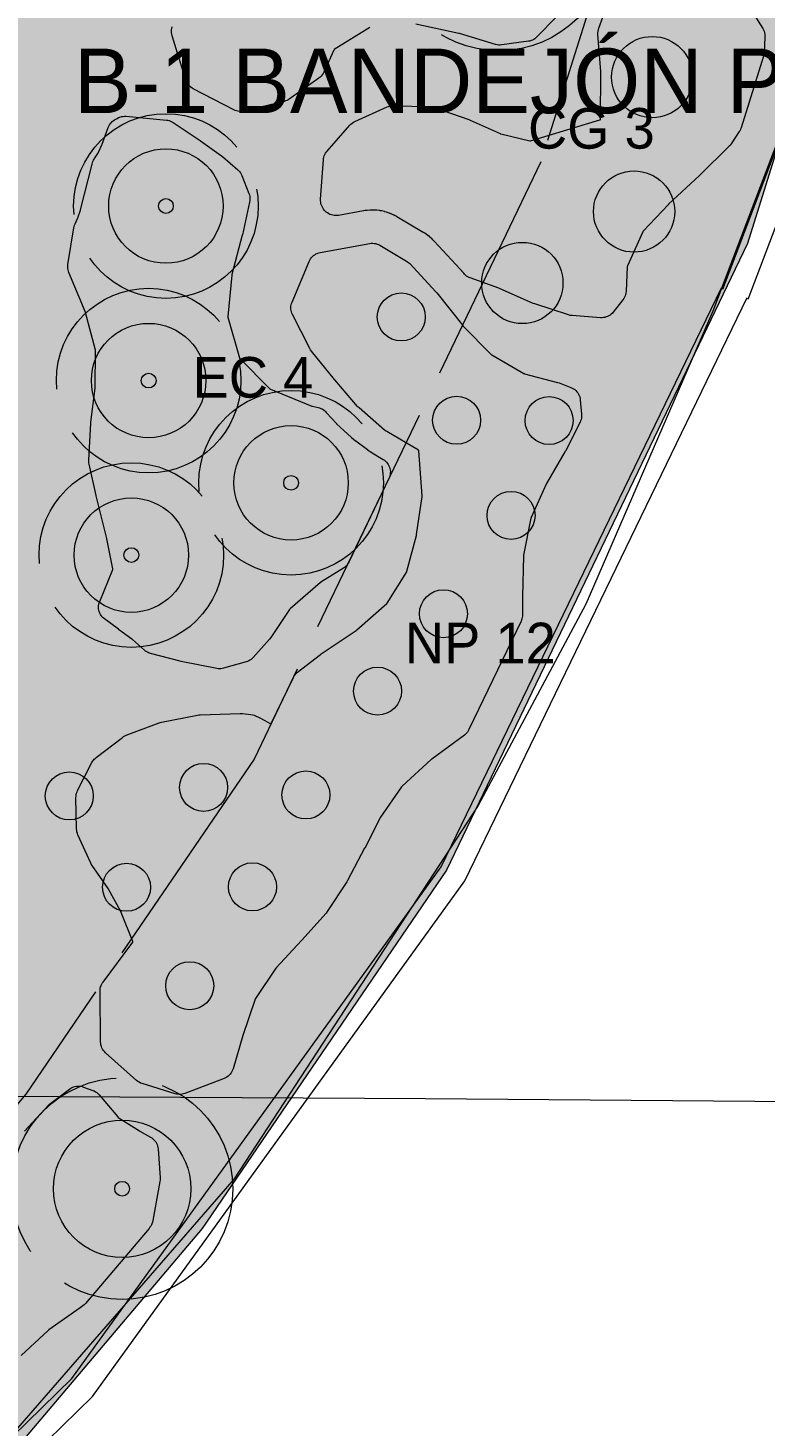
# Model space of a CAD drawing. Header units: metres. Extents: x 1 to 213, y 1 to 147.
# Drawn here: x 55.5 to 59.49, y 23.4 to 30.98 of the extents above; entities that cross this region are included whole.
import ezdxf

# ---------------------------------------------------------------- set-up
doc = ezdxf.new("R2010")
doc.units = ezdxf.units.M
doc.linetypes.add('DASHED', pattern=[1.524, 1.27, -0.254])
doc.layers.get('0').update_dxf_attribs({"lineweight": 0, "plot": 0})
for name, color, linetype, lineweight, plot in [('00-BASE-ARQUITECTURA', 8, 'Continuous', 0, False), ('PJ-ARBUSTOS', 82, 'Continuous', 0, False), ('PJ-COPA-ADULTA', 8, 'DASHED', 0, False), ('PJ-CUBRESUELOS', 150, 'Continuous', 0, False), ('PJ-ETIQUETAS', 7, 'Continuous', 0, False), ('PJ-GRAVILLA', 42, 'Continuous', 0, False), ('PJ-HERBACEAS', 212, 'Continuous', 0, False), ('PJ-LIMITE-JARDIN', 7, 'Continuous', 0, False), ('PJ-MASAS', 92, 'Continuous', 0, False), ('PJ-MASAS-RELLENO', 92, 'Continuous', 0, False), ('PJ-RIEGO-SECTORES', 5, 'Continuous', 0, False), ('PJ-VISIBILIDAD', 1, 'DASHED', 0, False), ('PJ-ZONAS-TIPOLOGIA', 30, 'Continuous', 0, False)]:
    doc.layers.add(name, color=color, linetype=linetype, lineweight=lineweight, plot=plot)

# ---------------------------------------------------------------- blocks, each defined once
blk = doc.blocks.new('PJ_EC')
for radius in [0.31, 0.04]:
    blk.add_circle((0, 0), radius)
for tag, p, height in [('CODIGO', (0.15, 0.15), 0.2), ('ESPECIE', (0.15, -0.1), 0.15), ('ZONA', (0.15, -0.3), 0.15)]:
    blk.add_attdef(tag, p, '', height=height)
blk = doc.blocks.new('PJ_NP')
blk.add_circle((0, 0), 0.13)
for tag, p, height in [('CODIGO', (0.15, 0.15), 0.2), ('ESPECIE', (0.15, -0.1), 0.15), ('ZONA', (0.15, -0.3), 0.15)]:
    blk.add_attdef(tag, p, '', height=height)
blk = doc.blocks.new('PJ_BA')
for radius in [0.372, 0.04]:
    blk.add_circle((0, 0), radius)
for tag, p, height in [('CODIGO', (0.15, 0.15), 0.2), ('ESPECIE', (0.15, -0.1), 0.15), ('ZONA', (0.15, -0.3), 0.15)]:
    blk.add_attdef(tag, p, '', height=height)
blk = doc.blocks.new('PJ_CG')
blk.add_circle((0, 0), 0.22)
for tag, p, height in [('CODIGO', (0.15, 0.15), 0.2), ('ESPECIE', (0.15, -0.1), 0.15), ('ZONA', (0.15, -0.3), 0.15)]:
    blk.add_attdef(tag, p, '', height=height)

msp = doc.modelspace()

# ---------------------------------------------------------------- hatches: boundary and pattern name
at = {"layer": 'PJ-GRAVILLA'}
h = msp.add_hatch(dxfattribs=at)
h.set_pattern_fill('GRAVEL', scale=0.03)
h.paths.add_polyline_path([(52.0788, 40.2607), (63.1031, 40.2166), (63.1913, 39.8639), (60.2368, 32.0146), (59.8399, 31.2208), (59.3989, 29.8097), (57.7673, 26.4142), (56.4444, 24.4739), (55.2097, 23.0187), (53.0489, 21.0344), (51.9024, 20.2406), (51.8583, 39.1142), (52.0347, 39.5111), (52.0788, 40.2607)])
at = {"layer": 'PJ-MASAS-RELLENO'}
for points in [[(56.4414, 31.277), (56.4461, 31.2822), (56.4529, 31.2882), (56.5748, 31.3832), (56.5757, 31.3839), (56.721, 31.5041), (56.7269, 31.5085), (56.7331, 31.5124), (56.7397, 31.5157), (56.7466, 31.5183), (56.7537, 31.5203), (56.9669, 31.5704), (56.9686, 31.5709), (56.9702, 31.5717), (57.1579, 31.6729), (57.1597, 31.674), (57.1612, 31.6755), (57.2857, 31.8074), (57.2887, 31.811), (57.4112, 31.9765), (57.4117, 31.9771), (57.5181, 32.1265), (57.5231, 32.1329), (57.5288, 32.1387), (57.535, 32.1439), (57.6869, 32.259), (57.8511, 32.3846), (57.8513, 32.3847), (58.0018, 32.4992), (58.0033, 32.5004), (58.0043, 32.5019), (58.1237, 32.6985), (58.1246, 32.7001), (58.125, 32.7018), (58.1659, 32.9132), (58.1665, 32.9184), (58.1753, 33.0615), (58.1762, 33.0698), (58.178, 33.0779), (58.1807, 33.0858), (58.1842, 33.0935), (58.1884, 33.1007), (58.1934, 33.1074), (58.1957, 33.1102), (58.2178, 33.141), (58.2206, 33.1455), (58.2385, 33.1789), (58.2409, 33.1843), (58.2438, 33.1909), (58.2478, 33.1979), (58.2524, 33.2045), (58.2577, 33.2106), (58.4485, 33.4094), (58.4502, 33.4114), (58.4733, 33.4388), (58.4764, 33.443), (58.495, 33.4721), (58.4975, 33.4767), (58.5133, 33.5104), (58.5134, 33.5103), (58.5147, 33.5133), (58.5189, 33.5205), (58.5239, 33.5272), (58.6687, 33.7044), (58.6742, 33.7105), (58.6804, 33.716), (58.6871, 33.7209), (58.6942, 33.725), (58.7018, 33.7284), (58.7096, 33.7309), (58.7671, 33.7466), (58.7744, 33.7482), (58.7817, 33.7491), (58.7891, 33.7494), (58.7965, 33.749), (58.8038, 33.7479), (58.811, 33.7461), (59.0075, 33.6876), (59.0145, 33.6852), (59.0211, 33.6821), (59.0275, 33.6785), (59.0335, 33.6743), (59.1588, 33.5779), (59.1646, 33.573), (59.1698, 33.5675), (59.2582, 33.4679), (59.2625, 33.4625), (59.2664, 33.4568), (59.2698, 33.4508), (59.2726, 33.4445), (59.3379, 33.2811), (59.3404, 33.276), (59.4428, 33.098), (59.4465, 33.0909), (59.4494, 33.0835), (59.4515, 33.0757), (59.4762, 32.9662), (59.4776, 32.9582), (59.4782, 32.9502), (59.4779, 32.9421), (59.4769, 32.9341), (59.475, 32.9262), (59.4723, 32.9186), (59.4689, 32.9112), (59.4191, 32.817), (59.4166, 32.8125), (59.3164, 32.6495), (59.3155, 32.6479), (59.3151, 32.6461), (59.2807, 32.4598), (59.2805, 32.4581), (59.2806, 32.4563), (59.3, 32.2365), (59.3007, 32.2318), (59.3519, 31.9869), (59.3529, 31.9809), (59.357, 31.9492), (59.3576, 31.9413), (59.3575, 31.9334), (59.3565, 31.9255), (59.3548, 31.9178), (59.3524, 31.9103), (59.3492, 31.9031), (59.1773, 31.5593), (59.177, 31.5586), (59.1721, 31.5484), (59.1718, 31.5477), (59.1552, 31.5108), (59.1545, 31.5093), (59.1461, 31.4884), (59.1456, 31.4869), (59.1319, 31.4488), (59.1317, 31.448), (59.1281, 31.4374), (59.1278, 31.4366), (59.1047, 31.3624), (59.1019, 31.3548), (59.0983, 31.3475), (59.0939, 31.3406), (59.089, 31.3341), (59.0833, 31.3282), (59.0771, 31.3229), (59.0704, 31.3183), (59.0633, 31.3143), (59.0558, 31.3112), (59.048, 31.3088), (59.04, 31.3072), (59.0319, 31.3064), (58.9699, 31.3036), (58.9624, 31.3036), (58.9608, 31.3037), (58.9569, 31.304), (58.9462, 31.305), (58.9423, 31.3055), (58.8787, 31.315), (58.8767, 31.3152), (58.8496, 31.3178), (58.8455, 31.318), (58.8193, 31.3179), (58.8152, 31.3177), (58.7891, 31.3149), (58.7851, 31.3143), (58.7699, 31.3111), (58.7621, 31.3099), (58.7542, 31.3094), (58.7463, 31.3097), (58.7385, 31.3108), (58.6289, 31.3316), (58.6271, 31.3319), (58.6255, 31.331), (58.459, 31.2261), (58.4574, 31.225), (58.4565, 31.2234), (58.3788, 31.0588), (58.3747, 31.0511), (58.3697, 31.0439), (58.364, 31.0373), (58.2581, 30.9281), (58.2526, 30.9229), (58.2466, 30.9182), (58.2401, 30.9142), (58.2334, 30.9107), (58.2263, 30.908), (58.219, 30.9059), (58.2115, 30.9045), (58.0677, 30.8848), (58.0591, 30.8841), (58.0506, 30.8843), (58.0421, 30.8854), (58.0338, 30.8874), (57.8379, 30.9462), (57.835, 30.9469), (57.6025, 30.9982), (57.6006, 30.9985), (57.5986, 30.9985), (57.3552, 30.98), (57.3533, 30.9798), (57.3516, 30.9788), (57.16, 30.8598), (57.1584, 30.8587), (57.1575, 30.857), (57.1034, 30.7373), (57.0995, 30.7298), (57.0948, 30.7227), (57.0894, 30.7161), (57.0833, 30.7102), (57.0767, 30.7049), (56.9161, 30.5915), (56.9098, 30.5874), (56.903, 30.584), (56.896, 30.5812), (56.8887, 30.5791), (56.6703, 30.5265), (56.6622, 30.525), (56.6541, 30.5243), (56.6459, 30.5245), (56.6378, 30.5255), (56.6299, 30.5273), (56.6221, 30.5299), (56.6147, 30.5333), (56.3957, 30.6471), (56.3889, 30.6511), (56.3825, 30.6557), (56.3766, 30.661), (56.3712, 30.6668), (56.3664, 30.6731), (56.3623, 30.6798), (56.3589, 30.6869), (56.3562, 30.6943), (56.2814, 30.935), (56.2794, 30.9427), (56.2782, 30.9506), (56.2778, 30.9586), (56.2782, 30.9666), (56.2794, 30.9745), (56.2813, 30.9822), (56.2841, 30.9897), (56.3679, 31.189), (56.371, 31.1956), (56.3747, 31.2018), (56.3827, 31.214), (56.3874, 31.2204), (56.3927, 31.2264), (56.3985, 31.2317), (56.4008, 31.2336), (56.4046, 31.2372), (56.4387, 31.2741), (56.4413, 31.2771), (56.4414, 31.277)], [(57.1011, 30.2629), (57.1019, 30.2703), (57.1035, 30.2775), (57.1057, 30.2845), (57.1085, 30.2913), (57.112, 30.2979), (57.116, 30.304), (57.1206, 30.3098), (57.2436, 30.4502), (57.2496, 30.4564), (57.2562, 30.4619), (57.2634, 30.4666), (57.2711, 30.4706), (57.4462, 30.5488), (57.4527, 30.5514), (57.4595, 30.5534), (57.4665, 30.5548), (57.4735, 30.5556), (57.4806, 30.5557), (57.6768, 30.5513), (57.6852, 30.5507), (57.6935, 30.5492), (57.7015, 30.5468), (57.8895, 30.4808), (57.896, 30.4782), (58.0592, 30.4043), (58.0609, 30.4036), (58.0627, 30.4031), (58.2186, 30.3657), (58.2206, 30.3653), (58.2227, 30.3658), (58.5994, 30.479), (58.6012, 30.4797), (58.6013, 30.4815), (58.6041, 30.7371), (58.604, 30.7405), (58.5886, 30.9428), (58.5884, 30.9512), (58.5891, 30.9596), (58.5906, 30.9678), (58.593, 30.9759), (58.6555, 31.1504), (58.6584, 31.1575), (58.662, 31.1642), (58.6662, 31.1706), (58.671, 31.1766), (58.6763, 31.1821), (58.6822, 31.187), (58.6885, 31.1914), (58.6952, 31.1951), (58.7022, 31.1982), (58.7095, 31.2006), (58.8961, 31.2521), (58.9033, 31.2538), (58.9106, 31.2547), (58.918, 31.255), (58.9254, 31.2546), (59.0984, 31.2373), (59.1066, 31.236), (59.3138, 31.1932), (59.3216, 31.1912), (59.3291, 31.1884), (59.3363, 31.1848), (59.3432, 31.1806), (59.3495, 31.1757), (59.3554, 31.1701), (59.3606, 31.1641), (59.3653, 31.1575), (59.4813, 30.9733), (59.4853, 30.9661), (59.4885, 30.9585), (59.491, 30.9507), (59.4927, 30.9426), (59.4935, 30.9344), (59.4934, 30.9262), (59.4888, 30.843), (59.4881, 30.8364), (59.487, 30.8299), (59.4853, 30.8236), (59.364, 30.4354), (59.3614, 30.4284), (59.3582, 30.4216), (59.3544, 30.4152), (59.3108, 30.3492), (59.3058, 30.3425), (59.3002, 30.3363), (59.1407, 30.1792), (59.139, 30.1776), (58.9715, 30.0218), (58.9698, 30.0201), (58.8333, 29.8767), (58.8318, 29.875), (58.8308, 29.873), (58.7484, 29.6887), (58.7477, 29.687), (58.7475, 29.6851), (58.7408, 29.5495), (58.74, 29.5413), (58.7383, 29.5332), (58.7359, 29.5254), (58.7326, 29.5178), (58.7285, 29.5106), (58.7238, 29.5039), (58.6715, 29.4376), (58.6664, 29.4317), (58.6607, 29.4264), (58.6546, 29.4216), (58.6479, 29.4175), (58.641, 29.414), (58.6337, 29.4112), (58.6262, 29.4091), (58.6185, 29.4078), (58.6107, 29.4072), (58.6029, 29.4074), (58.4479, 29.4187), (58.4384, 29.42), (58.429, 29.4224), (58.2458, 29.4818), (58.2382, 29.4847), (58.0547, 29.5657), (58.0521, 29.5667), (57.8967, 29.6226), (57.8898, 29.6254), (57.8833, 29.6289), (57.877, 29.6329), (57.8712, 29.6376), (57.8658, 29.6427), (57.861, 29.6483), (57.8564, 29.6541), (57.8559, 29.6547), (57.8517, 29.6598), (57.8512, 29.6605), (57.8474, 29.6648), (57.8468, 29.6655), (57.8424, 29.6704), (57.8419, 29.671), (57.7005, 29.8225), (57.6998, 29.8232), (57.6945, 29.8287), (57.6938, 29.8293), (57.6894, 29.8337), (57.688, 29.835), (57.6765, 29.8451), (57.6751, 29.8463), (57.6706, 29.8499), (57.6691, 29.8511), (57.6567, 29.86), (57.6552, 29.8611), (57.65, 29.8645), (57.6492, 29.865), (57.6427, 29.8691), (57.6419, 29.8696), (57.4987, 29.9542), (57.4978, 29.9547), (57.4907, 29.9586), (57.4898, 29.9591), (57.4839, 29.9622), (57.4821, 29.9631), (57.4673, 29.9699), (57.4654, 29.9707), (57.4597, 29.973), (57.4578, 29.9737), (57.4424, 29.979), (57.4404, 29.9796), (57.4345, 29.9813), (57.4326, 29.9818), (57.4167, 29.9855), (57.4147, 29.9859), (57.4087, 29.987), (57.4066, 29.9873), (57.3905, 29.9893), (57.3884, 29.9895), (57.3823, 29.99), (57.3803, 29.9901), (57.364, 29.9904), (57.3619, 29.9904), (57.3558, 29.9903), (57.3538, 29.9902), (57.3375, 29.9889), (57.3355, 29.9887), (57.3289, 29.9878), (57.3279, 29.9877), (57.3199, 29.9864), (57.3189, 29.9863), (57.183, 29.9615), (57.1751, 29.9604), (57.1672, 29.9602), (57.1593, 29.9607), (57.1515, 29.962), (57.1439, 29.9641), (57.1365, 29.9669), (57.1294, 29.9705), (57.1227, 29.9747), (57.1164, 29.9795), (57.1107, 29.985), (57.1074, 29.9885), (57.1019, 29.9948), (57.0972, 30.0017), (57.0932, 30.009), (57.09, 30.0167), (57.0876, 30.0247), (57.086, 30.0329), (57.0853, 30.0412), (57.0855, 30.0495), (57.1011, 30.2629)], [(55.7216, 29.6521), (55.719, 29.6591), (55.7171, 29.6663), (55.7159, 29.6736), (55.7153, 29.6811), (55.7155, 29.6885), (55.7163, 29.6959), (55.7484, 29.8943), (55.7499, 29.9016), (55.7522, 29.9088), (55.7551, 29.9157), (55.7708, 29.9489), (55.7727, 29.9538), (55.7841, 29.9892), (55.7848, 29.9917), (55.847, 30.2398), (55.8492, 30.2468), (55.8519, 30.2536), (55.8552, 30.2601), (55.8592, 30.2663), (55.8609, 30.2688), (55.8815, 30.3025), (55.8839, 30.3072), (55.9004, 30.3446), (55.9014, 30.347), (55.9345, 30.4374), (55.9375, 30.4445), (55.9411, 30.4513), (55.9455, 30.4577), (55.9504, 30.4637), (55.9558, 30.4692), (55.9618, 30.4741), (55.9682, 30.4784), (55.9826, 30.4871), (55.9901, 30.4911), (55.9979, 30.4942), (56.0061, 30.4966), (56.0144, 30.498), (56.0228, 30.4986), (56.0313, 30.4983), (56.2498, 30.4782), (56.2577, 30.4771), (56.2654, 30.4752), (56.2729, 30.4725), (56.2801, 30.4691), (56.287, 30.465), (56.4331, 30.3672), (56.4353, 30.3656), (56.5484, 30.2843), (56.5538, 30.28), (56.6364, 30.209), (56.6421, 30.2036), (56.6471, 30.1978), (56.6516, 30.1915), (56.6555, 30.1847), (56.6587, 30.1777), (56.6972, 30.0801), (56.6997, 30.0726), (56.7015, 30.0649), (56.7025, 30.0571), (56.7028, 30.0492), (56.7022, 30.0413), (56.7009, 30.0335), (56.6621, 29.8571), (56.6613, 29.8539), (56.605, 29.641), (56.6047, 29.6394), (56.6044, 29.6378), (56.5828, 29.4138), (56.5827, 29.412), (56.5831, 29.4102), (56.646, 29.1901), (56.6467, 29.1883), (56.648, 29.1868), (56.8101, 29.0225), (56.8115, 29.0211), (56.8134, 29.0203), (57.0384, 28.9284), (57.0401, 28.9278), (57.0417, 28.9274), (57.0731, 28.9205), (57.0802, 28.9186), (57.0871, 28.9161), (57.0938, 28.9129), (57.1001, 28.9092), (57.106, 28.9048), (57.1116, 28.9), (57.1166, 28.8946), (57.1183, 28.8927), (57.1711, 28.8345), (57.1724, 28.8331), (57.1918, 28.8136), (57.1933, 28.8123), (57.2515, 28.7595), (57.253, 28.7582), (57.2742, 28.7408), (57.2757, 28.7396), (57.3389, 28.6928), (57.3405, 28.6917), (57.3633, 28.6764), (57.365, 28.6753), (57.4247, 28.6395), (57.4312, 28.6352), (57.4373, 28.6302), (57.4429, 28.6246), (57.4479, 28.6185), (57.4523, 28.6119), (57.456, 28.605), (57.459, 28.5977), (57.4612, 28.5901), (57.4627, 28.5824), (57.4635, 28.5745), (57.4634, 28.5666), (57.4626, 28.5588), (57.4611, 28.5511), (57.4587, 28.5435), (57.4557, 28.5363), (57.2382, 28.0837), (57.2346, 28.0771), (57.2305, 28.0709), (57.2258, 28.0651), (57.2206, 28.0598), (57.2149, 28.0549), (57.2088, 28.0507), (57.0873, 27.974), (57.086, 27.9732), (57.0849, 27.9723), (56.92, 27.8296), (56.9187, 27.8284), (56.9177, 27.827), (56.8154, 27.6752), (56.8089, 27.6668), (56.72, 27.5665), (56.7147, 27.5611), (56.7088, 27.5561), (56.7026, 27.5518), (56.6959, 27.5481), (56.689, 27.545), (56.6817, 27.5426), (56.5602, 27.5085), (56.553, 27.5069), (56.5456, 27.5059), (56.5381, 27.5056), (56.5306, 27.506), (56.5233, 27.5071), (56.3301, 27.545), (56.3252, 27.5461), (56.1646, 27.5882), (56.1574, 27.5904), (56.1505, 27.5933), (56.1438, 27.5969), (56.1375, 27.6011), (56.1317, 27.6059), (56.0662, 27.6643), (56.063, 27.6669), (55.9912, 27.7185), (55.9899, 27.7195), (55.9144, 27.7762), (55.9082, 27.7814), (55.9025, 27.7872), (55.8975, 27.7936), (55.8931, 27.8004), (55.8894, 27.8076), (55.8865, 27.8152), (55.8844, 27.823), (55.883, 27.831), (55.8825, 27.8391), (55.8828, 27.8472), (55.8839, 27.8552), (55.8858, 27.8631), (55.8885, 27.8707), (55.9598, 28.0436), (55.9604, 28.0454), (55.9602, 28.0473), (55.9278, 28.21), (55.9274, 28.2119), (55.87, 28.4421), (55.8695, 28.4441), (55.8316, 28.6147), (55.8304, 28.6218), (55.8298, 28.6289), (55.8298, 28.6361), (55.8399, 28.8354), (55.8405, 28.8414), (55.864, 29.026), (55.8643, 29.0307), (55.8664, 29.2282), (55.8663, 29.2299), (55.8659, 29.2317), (55.8125, 29.4351), (55.8107, 29.4404), (55.7216, 29.6521)], [(55.9372, 26.312), (55.9347, 26.3161), (55.8473, 26.4401), (55.8432, 26.4465), (55.8398, 26.4533), (55.7706, 26.6068), (55.7676, 26.6143), (55.7654, 26.6221), (55.7641, 26.6301), (55.7635, 26.6381), (55.7602, 26.8079), (55.7604, 26.8157), (55.7614, 26.8235), (55.7632, 26.8312), (55.7657, 26.8387), (55.769, 26.8459), (55.8468, 26.998), (55.8503, 27.0041), (55.8544, 27.01), (55.8589, 27.0154), (55.8639, 27.0205), (55.8694, 27.025), (56.0119, 27.1343), (56.0184, 27.1388), (56.0253, 27.1426), (56.0325, 27.1457), (56.2106, 27.2123), (56.2167, 27.2143), (56.2229, 27.2158), (56.4194, 27.2552), (56.4259, 27.2562), (56.4323, 27.2567), (56.6505, 27.2643), (56.6565, 27.2643), (56.6624, 27.2638), (56.7082, 27.2585), (56.7168, 27.2571), (56.7252, 27.2547), (56.7333, 27.2514), (56.7533, 27.2419), (56.7568, 27.2402), (56.7793, 27.2281), (56.7827, 27.2262), (56.8093, 27.2103), (56.811, 27.2093), (56.8146, 27.2074), (56.8163, 27.2066), (56.8172, 27.2082), (56.8191, 27.2117), (56.82, 27.2135), (56.9379, 27.4587), (56.9414, 27.4653), (56.9455, 27.4714), (56.9501, 27.4772), (56.9553, 27.4825), (56.9609, 27.4873), (57.0842, 27.583), (57.0887, 27.5863), (57.2787, 27.7138), (57.2827, 27.7169), (57.4444, 27.8585), (57.4458, 27.8598), (57.447, 27.8615), (57.552, 28.0306), (57.5529, 28.0323), (57.5535, 28.0341), (57.6052, 28.2285), (57.6061, 28.2331), (57.6351, 28.4383), (57.6353, 28.4404), (57.6352, 28.4426), (57.617, 28.6866), (57.6168, 28.6885), (57.6152, 28.6895), (57.4442, 28.7901), (57.4381, 28.7941), (57.4324, 28.7986), (57.2937, 28.9187), (57.2894, 28.9228), (57.2853, 28.9272), (57.162, 29.0716), (57.1608, 29.0731), (57.0366, 29.2259), (57.0316, 29.2327), (57.0274, 29.24), (56.9335, 29.4241), (56.9303, 29.4312), (56.9278, 29.4385), (56.926, 29.446), (56.925, 29.4536), (56.9247, 29.4613), (56.9252, 29.469), (56.9264, 29.4767), (56.9283, 29.4841), (56.9309, 29.4914), (57.0235, 29.7125), (57.0269, 29.7196), (57.031, 29.7264), (57.0358, 29.7328), (57.0412, 29.7386), (57.0471, 29.7439), (57.0536, 29.7486), (57.0604, 29.7526), (57.0677, 29.7559), (57.0752, 29.7585), (57.0829, 29.7603), (57.3517, 29.8093), (57.3597, 29.8103), (57.3679, 29.8105), (57.376, 29.8099), (57.3841, 29.8085), (57.3919, 29.8063), (57.3995, 29.8032), (57.4067, 29.7994), (57.5508, 29.7144), (57.5571, 29.7102), (57.5631, 29.7054), (57.5686, 29.7001), (57.7105, 29.5479), (57.7149, 29.5429), (57.8556, 29.3645), (57.8586, 29.3611), (58.0106, 29.2077), (58.0119, 29.2065), (58.0134, 29.2055), (58.1868, 29.1052), (58.1884, 29.1044), (58.1901, 29.1039), (58.37, 29.0571), (58.3787, 29.0543), (58.4419, 29.0298), (58.4492, 29.0265), (58.4562, 29.0225), (58.4628, 29.0178), (58.4688, 29.0125), (58.4743, 29.0066), (58.4792, 29.0001), (58.4833, 28.9932), (58.4868, 28.986), (58.4895, 28.9784), (58.4915, 28.9705), (58.4926, 28.9626), (58.4997, 28.8852), (58.5001, 28.8778), (58.4997, 28.8704), (58.4987, 28.863), (58.497, 28.8558), (58.4946, 28.8487), (58.4915, 28.8419), (58.4122, 28.6844), (58.4098, 28.6799), (58.3098, 28.5092), (58.3078, 28.5054), (58.2267, 28.3254), (58.2259, 28.3233), (58.2254, 28.3211), (58.1851, 28.1209), (58.1848, 28.1192), (58.1847, 28.1174), (58.1802, 27.8977), (58.1802, 27.8971), (58.1797, 27.7981), (58.1793, 27.791), (58.1783, 27.784), (58.1768, 27.7771), (58.1746, 27.7704), (58.1718, 27.7639), (57.8895, 27.1765), (57.8858, 27.1696), (57.8815, 27.1632), (57.8765, 27.1572), (57.871, 27.1517), (57.8649, 27.1468), (57.6882, 27.0163), (57.6851, 27.0138), (57.5267, 26.8705), (57.525, 26.8688), (57.5236, 26.867), (57.4109, 26.7025), (57.4084, 26.6982), (57.3244, 26.5348), (57.3241, 26.5343), (57.232, 26.3582), (57.2278, 26.3511), (57.1217, 26.191), (57.1149, 26.1821), (56.9844, 26.0348), (56.983, 26.0332), (56.8455, 25.8859), (56.8445, 25.8847), (56.8435, 25.8834), (56.7323, 25.7191), (56.7314, 25.7175), (56.7307, 25.7159), (56.6643, 25.5199), (56.6638, 25.5184), (56.611, 25.3385), (56.6083, 25.3308), (56.6048, 25.3234), (56.6006, 25.3164), (56.5956, 25.3098), (56.5901, 25.3038), (56.5839, 25.2984), (56.5772, 25.2936), (56.5701, 25.2896), (56.5626, 25.2863), (56.3492, 25.2054), (56.3421, 25.2031), (56.3347, 25.2015), (56.3272, 25.2005), (56.3196, 25.2003), (56.3121, 25.2007), (56.3046, 25.2019), (56.2973, 25.2038), (56.1186, 25.2589), (56.1105, 25.2619), (56.1028, 25.2657), (56.0956, 25.2703), (56.0889, 25.2757), (55.9203, 25.4261), (55.9144, 25.432), (55.9091, 25.4384), (55.9045, 25.4454), (55.9007, 25.4528), (55.8976, 25.4605), (55.8954, 25.4685), (55.8941, 25.4767), (55.8935, 25.485), (55.8908, 25.7599), (55.8911, 25.7673), (55.8921, 25.7747), (55.8937, 25.782), (55.896, 25.789), (55.899, 25.7958), (55.9025, 25.8024), (55.9067, 25.8085), (56.0676, 26.0243), (56.0687, 26.026), (56.0681, 26.0278), (56.0047, 26.186), (56.0028, 26.1901), (55.9372, 26.312)], [(52.4144, 23.1117), (52.4094, 23.1174), (52.4049, 23.1234), (52.401, 23.1299), (52.3978, 23.1367), (52.3952, 23.1438), (52.3933, 23.1511), (52.3921, 23.1585), (52.3916, 23.166), (52.3918, 23.1735), (52.3927, 23.181), (52.3943, 23.1884), (52.3946, 23.1897), (52.3969, 23.1968), (52.3998, 23.2036), (52.4033, 23.2101), (52.4074, 23.2163), (52.4831, 23.3195), (52.4878, 23.3254), (52.4931, 23.3308), (52.4988, 23.3357), (52.513, 23.3466), (52.5203, 23.3516), (52.5281, 23.3557), (52.7102, 23.4403), (52.7172, 23.4432), (52.7243, 23.4453), (52.7316, 23.4468), (52.739, 23.4476), (52.7465, 23.4478), (52.754, 23.4472), (52.7613, 23.4459), (52.9077, 23.4133), (52.9147, 23.4114), (52.9216, 23.4089), (53.1378, 23.3171), (53.1396, 23.3165), (53.1409, 23.3179), (53.2886, 23.4961), (53.2911, 23.4994), (53.3789, 23.6317), (53.384, 23.6385), (53.3898, 23.6448), (53.3963, 23.6504), (53.4033, 23.6553), (53.4108, 23.6594), (53.5334, 23.7187), (53.541, 23.7219), (53.5489, 23.7243), (53.5571, 23.7259), (53.5653, 23.7266), (53.5736, 23.7265), (53.7082, 23.7174), (53.717, 23.7163), (53.7257, 23.7143), (53.7341, 23.7112), (53.8594, 23.658), (53.8635, 23.6561), (53.9907, 23.5933), (53.9925, 23.5926), (53.9944, 23.5923), (54.3127, 23.5704), (54.3146, 23.5703), (54.3154, 23.5721), (54.3969, 23.7878), (54.3985, 23.7933), (54.431, 23.9414), (54.433, 23.9489), (54.4358, 23.9562), (54.4393, 23.9632), (54.4434, 23.9698), (54.4481, 23.976), (54.8466, 24.4456), (54.8514, 24.4508), (54.8567, 24.4555), (54.8623, 24.4598), (54.8683, 24.4635), (55.0473, 24.5643), (55.0517, 24.5671), (55.2144, 24.6893), (55.2158, 24.6904), (55.2171, 24.6917), (55.3524, 24.8383), (55.3544, 24.8406), (55.4776, 24.9961), (55.4814, 25.0006), (55.6125, 25.1434), (55.6179, 25.1488), (55.6238, 25.1536), (55.7259, 25.2294), (55.7325, 25.2338), (55.7395, 25.2375), (55.7468, 25.2405), (55.7543, 25.2428), (55.7621, 25.2443), (55.77, 25.2451), (55.7779, 25.245), (55.7857, 25.2442), (55.7935, 25.2426), (55.801, 25.2403), (55.8513, 25.222), (55.859, 25.2187), (55.8663, 25.2147), (55.8731, 25.2099), (55.8794, 25.2044), (55.8851, 25.1983), (55.9861, 25.0784), (55.9874, 25.077), (55.9891, 25.0758), (56.1037, 25.0029), (56.1057, 25.0017), (56.1638, 24.9694), (56.1705, 24.9652), (56.1768, 24.9604), (56.1826, 24.955), (56.1878, 24.949), (56.1924, 24.9426), (56.1963, 24.9357), (56.1995, 24.9285), (56.202, 24.921), (56.2038, 24.9133), (56.2048, 24.9054), (56.2165, 24.7488), (56.2167, 24.7419), (56.2163, 24.7351), (56.2154, 24.7284), (56.1769, 24.518), (56.1746, 24.5086), (56.1711, 24.4995), (56.1685, 24.4935), (56.1651, 24.4869), (56.1611, 24.4806), (56.1566, 24.4747), (55.8113, 24.0679), (55.8046, 24.0609), (55.7971, 24.0547), (55.7828, 24.0444), (55.7821, 24.0439), (55.6135, 23.925), (55.6093, 23.9217), (55.4638, 23.7865), (55.4599, 23.7823), (55.3345, 23.6271), (55.212, 23.4729), (55.2079, 23.4682), (55.2036, 23.4639), (55.0657, 23.3366), (55.0604, 23.3322), (55.0548, 23.3282), (55.0489, 23.3247), (54.8768, 23.2336), (54.8709, 23.2308), (54.8648, 23.2284), (54.6626, 23.1604), (54.659, 23.159), (54.4677, 23.0732), (54.4659, 23.0723), (54.4644, 23.0711), (54.315, 22.9403), (54.3134, 22.9387), (54.3122, 22.9368), (54.2102, 22.7539), (54.2094, 22.7523), (54.2088, 22.7506), (54.135, 22.5349), (54.1343, 22.533), (54.0584, 22.3281), (54.0552, 22.3206), (54.0512, 22.3135), (53.9693, 22.1822), (53.9652, 22.1763), (53.9606, 22.1708), (53.9556, 22.1657), (53.7865, 22.0104), (53.7808, 22.0056), (53.7746, 22.0014), (53.7681, 21.9978), (53.7613, 21.9947), (53.7542, 21.9924), (53.5495, 21.9344), (53.5416, 21.9326), (53.5336, 21.9316), (53.5255, 21.9314), (53.5174, 21.932), (53.5095, 21.9335), (53.5017, 21.9357), (53.4942, 21.9387), (53.487, 21.9425), (53.31, 22.0471), (53.3041, 22.0509), (53.2986, 22.0552), (53.1516, 22.1812), (53.1484, 22.1838), (52.9842, 22.2973), (52.9807, 22.2999), (52.8288, 22.4177), (52.8223, 22.4233), (52.8165, 22.4296), (52.696, 22.5734), (52.6906, 22.5807), (52.686, 22.5886), (52.599, 22.7605), (52.5955, 22.7683), (52.5929, 22.7765), (52.5912, 22.7848), (52.5904, 22.7933), (52.5845, 22.9358), (52.5843, 22.9378), (52.5829, 22.9394), (52.4144, 23.1117)]]:
    msp.add_hatch(color=7, dxfattribs=at).paths.add_polyline_path(points)

# ---------------------------------------------------------------- linework, layer by layer
at = {"layer": '00-BASE-ARQUITECTURA'}
for points in [[(132.6056, 42.4603), (98.813, 42.4497), (51.9289, 42.4709), (51.9183, 40.2061), (63.2954, 40.1637), (62.5016, 38.0788), (61.8984, 36.4807), (60.5119, 32.8612), (59.8875, 31.2208), (59.2102, 29.4428), (58.5223, 27.8553), (57.9402, 26.7652), (56.6173, 24.7438), (54.7229, 22.5637), (53.0189, 21.0502), (52.1723, 20.4152), (50.426, 19.3146), (48.5316, 18.3832)], [(63.2954, 40.1637), (59.2631, 29.5592)], [(63.4541, 40.1637), (59.4007, 29.5063)], [(40.69, 16.7746), (44.1613, 17.0769), (47.4647, 17.9601), (50.5373, 19.3807), (53.3161, 21.2954), (55.7378, 23.6606), (57.7396, 26.433), (59.2582, 29.5689)], [(40.6899, 16.6265), (44.1871, 16.931), (47.5152, 17.8207), (50.6107, 19.252), (53.4102, 21.181), (55.8501, 23.5639), (57.8667, 26.3569), (59.3967, 29.5163)], [(46.1292, 25.2518), (49.7064, 25.2201), (57.6545, 25.1777), (65.7295, 25.1142), (73.6459, 24.9661), (81.0859, 24.9343), (87.8063, 24.7967), (95.7227, 24.6592), (103.4697, 24.5533), (111.5977, 24.5533), (119.3235, 24.384), (125.5677, 24.3628), (133.4522, 24.2887), (136.4473, 24.1088), (135.6007, 25.9821), (134.2989, 28.7867)]]:
    msp.add_lwpolyline(points, dxfattribs=at)
at = {"layer": 'PJ-COPA-ADULTA'}
for centre, radius in [((58.0525, 31.4525), 0.6), ((56.2474, 30.0122), 0.5), ((56.1538, 29.0668), 0.5), ((56.9256, 28.513), 0.5), ((56.0601, 28.1214), 0.5), ((56.0102, 24.6892), 0.6)]:
    msp.add_circle(centre, radius, dxfattribs=at)
at = {"layer": 'PJ-LIMITE-JARDIN'}
msp.add_lwpolyline([(52.0788, 40.2607), (63.1031, 40.2166), (63.1913, 39.8639), (60.2368, 32.0146), (59.8399, 31.2208), (59.3989, 29.8097), (57.7673, 26.4142), (56.4444, 24.4739), (55.2097, 23.0187), (53.0489, 21.0344), (51.9024, 20.2406), (51.8583, 39.1142), (52.0347, 39.5111), (52.0788, 40.2607)], close=True, dxfattribs=at)
at = {"layer": 'PJ-MASAS'}
for points in [[(59.3653, 31.1575), (59.4813, 30.9733), (59.4853, 30.9661), (59.4885, 30.9585), (59.491, 30.9507), (59.4927, 30.9426), (59.4935, 30.9344), (59.4934, 30.9262), (59.4888, 30.843), (59.4881, 30.8364), (59.487, 30.8299), (59.4853, 30.8236), (59.364, 30.4354), (59.3614, 30.4284), (59.3582, 30.4216), (59.3544, 30.4152), (59.3108, 30.3492), (59.3058, 30.3425), (59.3002, 30.3363), (59.1407, 30.1792), (59.139, 30.1776), (58.9715, 30.0218), (58.9698, 30.0201), (58.8333, 29.8767), (58.8318, 29.875), (58.8308, 29.873), (58.7484, 29.6887), (58.7477, 29.687), (58.7475, 29.6851), (58.7408, 29.5495), (58.74, 29.5413), (58.7383, 29.5332), (58.7359, 29.5254), (58.7326, 29.5178), (58.7285, 29.5106), (58.7238, 29.5039), (58.6715, 29.4376), (58.6664, 29.4317), (58.6607, 29.4264), (58.6546, 29.4216), (58.6479, 29.4175), (58.641, 29.414), (58.6337, 29.4112), (58.6262, 29.4091), (58.6185, 29.4078), (58.6107, 29.4072), (58.6029, 29.4074), (58.4479, 29.4187), (58.4384, 29.42), (58.429, 29.4224), (58.2458, 29.4818), (58.2382, 29.4847), (58.0547, 29.5657), (58.0521, 29.5667), (57.8967, 29.6226), (57.8898, 29.6254), (57.8833, 29.6289), (57.877, 29.6329), (57.8712, 29.6376), (57.8658, 29.6427), (57.861, 29.6483), (57.8564, 29.6541), (57.8559, 29.6547), (57.8517, 29.6598), (57.8512, 29.6605), (57.8474, 29.6648), (57.8468, 29.6655), (57.8424, 29.6704), (57.8419, 29.671), (57.7005, 29.8225), (57.6998, 29.8232), (57.6945, 29.8287), (57.6938, 29.8293), (57.6894, 29.8337), (57.688, 29.835), (57.6765, 29.8451), (57.6751, 29.8463), (57.6706, 29.8499), (57.6691, 29.8511), (57.6567, 29.86), (57.6552, 29.8611), (57.65, 29.8645), (57.6492, 29.865), (57.6427, 29.8691), (57.6419, 29.8696), (57.4987, 29.9542), (57.4978, 29.9547), (57.4907, 29.9586), (57.4898, 29.9591), (57.4839, 29.9622), (57.4821, 29.9631), (57.4673, 29.9699), (57.4654, 29.9707), (57.4597, 29.973), (57.4578, 29.9737), (57.4424, 29.979), (57.4404, 29.9796), (57.4345, 29.9813), (57.4326, 29.9818), (57.4167, 29.9855), (57.4147, 29.9859), (57.4087, 29.987), (57.4066, 29.9873), (57.3905, 29.9893), (57.3884, 29.9895), (57.3823, 29.99), (57.3803, 29.9901), (57.364, 29.9904), (57.3619, 29.9904), (57.3558, 29.9903), (57.3538, 29.9902), (57.3375, 29.9889), (57.3355, 29.9887), (57.3289, 29.9878), (57.3279, 29.9877), (57.3199, 29.9864), (57.3189, 29.9863), (57.183, 29.9615), (57.1751, 29.9604), (57.1672, 29.9602), (57.1593, 29.9607), (57.1515, 29.962), (57.1439, 29.9641), (57.1365, 29.9669), (57.1294, 29.9705), (57.1227, 29.9747), (57.1164, 29.9795), (57.1107, 29.985), (57.1074, 29.9885), (57.1019, 29.9948), (57.0972, 30.0017), (57.0932, 30.009), (57.09, 30.0167), (57.0876, 30.0247), (57.086, 30.0329), (57.0853, 30.0412), (57.0855, 30.0495), (57.1011, 30.2629), (57.1011, 30.2629), (57.1019, 30.2703), (57.1035, 30.2775), (57.1057, 30.2845), (57.1085, 30.2913), (57.112, 30.2979), (57.116, 30.304), (57.1206, 30.3098), (57.2436, 30.4502), (57.2496, 30.4564), (57.2562, 30.4619), (57.2634, 30.4666), (57.2711, 30.4706), (57.4462, 30.5488), (57.4527, 30.5514), (57.4595, 30.5534), (57.4665, 30.5548), (57.4735, 30.5556), (57.4806, 30.5557), (57.6768, 30.5513), (57.6852, 30.5507), (57.6935, 30.5492), (57.7015, 30.5468), (57.8895, 30.4808), (57.896, 30.4782), (58.0592, 30.4043), (58.0609, 30.4036), (58.0627, 30.4031), (58.2186, 30.3657), (58.2206, 30.3653), (58.2227, 30.3658), (58.5994, 30.479), (58.6012, 30.4797), (58.6013, 30.4815), (58.6041, 30.7371), (58.604, 30.7405), (58.5886, 30.9428), (58.5884, 30.9512), (58.5891, 30.9596), (58.5906, 30.9678), (58.593, 30.9759), (58.6555, 31.1504)], [(57.3516, 30.9788), (57.16, 30.8598), (57.1584, 30.8587), (57.1575, 30.857), (57.1034, 30.7373), (57.0995, 30.7298), (57.0948, 30.7227), (57.0894, 30.7161), (57.0833, 30.7102), (57.0767, 30.7049), (56.9161, 30.5915), (56.9098, 30.5874), (56.903, 30.584), (56.896, 30.5812), (56.8887, 30.5791), (56.6703, 30.5265), (56.6622, 30.525), (56.6541, 30.5243), (56.6459, 30.5245), (56.6378, 30.5255), (56.6299, 30.5273), (56.6221, 30.5299), (56.6147, 30.5333), (56.3957, 30.6471), (56.3889, 30.6511), (56.3825, 30.6557), (56.3766, 30.661), (56.3712, 30.6668), (56.3664, 30.6731), (56.3623, 30.6798), (56.3589, 30.6869), (56.3562, 30.6943), (56.2814, 30.935), (56.2794, 30.9427), (56.2782, 30.9506), (56.2778, 30.9586), (56.2782, 30.9666), (56.2794, 30.9745), (56.2813, 30.9822)], [(58.364, 31.0373), (58.2581, 30.9281), (58.2526, 30.9229), (58.2466, 30.9182), (58.2401, 30.9142), (58.2334, 30.9107), (58.2263, 30.908), (58.219, 30.9059), (58.2115, 30.9045), (58.0677, 30.8848), (58.0591, 30.8841), (58.0506, 30.8843), (58.0421, 30.8854), (58.0338, 30.8874), (57.8379, 30.9462), (57.835, 30.9469), (57.6025, 30.9982)], [(55.4814, 25.0006), (55.6125, 25.1434), (55.6179, 25.1488), (55.6238, 25.1536), (55.7259, 25.2294), (55.7325, 25.2338), (55.7395, 25.2375), (55.7468, 25.2405), (55.7543, 25.2428), (55.7621, 25.2443), (55.77, 25.2451), (55.7779, 25.245), (55.7857, 25.2442), (55.7935, 25.2426), (55.801, 25.2403), (55.8513, 25.222), (55.859, 25.2187), (55.8663, 25.2147), (55.8731, 25.2099), (55.8794, 25.2044), (55.8851, 25.1983), (55.9861, 25.0784), (55.9874, 25.077), (55.9891, 25.0758), (56.1037, 25.0029), (56.1057, 25.0017), (56.1638, 24.9694), (56.1705, 24.9652), (56.1768, 24.9604), (56.1826, 24.955), (56.1878, 24.949), (56.1924, 24.9426), (56.1963, 24.9357), (56.1995, 24.9285), (56.202, 24.921), (56.2038, 24.9133), (56.2048, 24.9054), (56.2165, 24.7488), (56.2167, 24.7419), (56.2163, 24.7351), (56.2154, 24.7284), (56.1769, 24.518), (56.1746, 24.5086), (56.1711, 24.4995), (56.1685, 24.4935), (56.1651, 24.4869), (56.1611, 24.4806), (56.1566, 24.4747), (55.8113, 24.0679), (55.8046, 24.0609), (55.7971, 24.0547), (55.7828, 24.0444), (55.7821, 24.0439), (55.6135, 23.925), (55.6093, 23.9217), (55.4638, 23.7865)]]:
    msp.add_lwpolyline(points, dxfattribs=at)
for points in [[(55.7216, 29.6521), (55.719, 29.6591), (55.7171, 29.6663), (55.7159, 29.6736), (55.7153, 29.6811), (55.7155, 29.6885), (55.7163, 29.6959), (55.7484, 29.8943), (55.7499, 29.9016), (55.7522, 29.9088), (55.7551, 29.9157), (55.7708, 29.9489), (55.7727, 29.9538), (55.7841, 29.9892), (55.7848, 29.9917), (55.847, 30.2398), (55.8492, 30.2468), (55.8519, 30.2536), (55.8552, 30.2601), (55.8592, 30.2663), (55.8609, 30.2688), (55.8815, 30.3025), (55.8839, 30.3072), (55.9004, 30.3446), (55.9014, 30.347), (55.9345, 30.4374), (55.9375, 30.4445), (55.9411, 30.4513), (55.9455, 30.4577), (55.9504, 30.4637), (55.9558, 30.4692), (55.9618, 30.4741), (55.9682, 30.4784), (55.9826, 30.4871), (55.9901, 30.4911), (55.9979, 30.4942), (56.0061, 30.4966), (56.0144, 30.498), (56.0228, 30.4986), (56.0313, 30.4983), (56.2498, 30.4782), (56.2577, 30.4771), (56.2654, 30.4752), (56.2729, 30.4725), (56.2801, 30.4691), (56.287, 30.465), (56.4331, 30.3672), (56.4353, 30.3656), (56.5484, 30.2843), (56.5538, 30.28), (56.6364, 30.209), (56.6421, 30.2036), (56.6471, 30.1978), (56.6516, 30.1915), (56.6555, 30.1847), (56.6587, 30.1777), (56.6972, 30.0801), (56.6997, 30.0726), (56.7015, 30.0649), (56.7025, 30.0571), (56.7028, 30.0492), (56.7022, 30.0413), (56.7009, 30.0335), (56.6621, 29.8571), (56.6613, 29.8539), (56.605, 29.641), (56.6047, 29.6394), (56.6044, 29.6378), (56.5828, 29.4138), (56.5827, 29.412), (56.5831, 29.4102), (56.646, 29.1901), (56.6467, 29.1883), (56.648, 29.1868), (56.8101, 29.0225), (56.8115, 29.0211), (56.8134, 29.0203), (57.0384, 28.9284), (57.0401, 28.9278), (57.0417, 28.9274), (57.0731, 28.9205), (57.0802, 28.9186), (57.0871, 28.9161), (57.0938, 28.9129), (57.1001, 28.9092), (57.106, 28.9048), (57.1116, 28.9), (57.1166, 28.8946), (57.1183, 28.8927), (57.1711, 28.8345), (57.1724, 28.8331), (57.1918, 28.8136), (57.1933, 28.8123), (57.2515, 28.7595), (57.253, 28.7582), (57.2742, 28.7408), (57.2757, 28.7396), (57.3389, 28.6928), (57.3405, 28.6917), (57.3633, 28.6764), (57.365, 28.6753), (57.4247, 28.6395), (57.4312, 28.6352), (57.4373, 28.6302), (57.4429, 28.6246), (57.4479, 28.6185), (57.4523, 28.6119), (57.456, 28.605), (57.459, 28.5977), (57.4612, 28.5901), (57.4627, 28.5824), (57.4635, 28.5745), (57.4634, 28.5666), (57.4626, 28.5588), (57.4611, 28.5511), (57.4587, 28.5435), (57.4557, 28.5363), (57.2382, 28.0837), (57.2346, 28.0771), (57.2305, 28.0709), (57.2258, 28.0651), (57.2206, 28.0598), (57.2149, 28.0549), (57.2088, 28.0507), (57.0873, 27.974), (57.086, 27.9732), (57.0849, 27.9723), (56.92, 27.8296), (56.9187, 27.8284), (56.9177, 27.827), (56.8154, 27.6752), (56.8089, 27.6668), (56.72, 27.5665), (56.7147, 27.5611), (56.7088, 27.5561), (56.7026, 27.5518), (56.6959, 27.5481), (56.689, 27.545), (56.6817, 27.5426), (56.5602, 27.5085), (56.553, 27.5069), (56.5456, 27.5059), (56.5381, 27.5056), (56.5306, 27.506), (56.5233, 27.5071), (56.3301, 27.545), (56.3252, 27.5461), (56.1646, 27.5882), (56.1574, 27.5904), (56.1505, 27.5933), (56.1438, 27.5969), (56.1375, 27.6011), (56.1317, 27.6059), (56.0662, 27.6643), (56.063, 27.6669), (55.9912, 27.7185), (55.9899, 27.7195), (55.9144, 27.7762), (55.9082, 27.7814), (55.9025, 27.7872), (55.8975, 27.7936), (55.8931, 27.8004), (55.8894, 27.8076), (55.8865, 27.8152), (55.8844, 27.823), (55.883, 27.831), (55.8825, 27.8391), (55.8828, 27.8472), (55.8839, 27.8552), (55.8858, 27.8631), (55.8885, 27.8707), (55.9598, 28.0436), (55.9604, 28.0454), (55.9602, 28.0473), (55.9278, 28.21), (55.9274, 28.2119), (55.87, 28.4421), (55.8695, 28.4441), (55.8316, 28.6147), (55.8304, 28.6218), (55.8298, 28.6289), (55.8298, 28.6361), (55.8399, 28.8354), (55.8405, 28.8414), (55.864, 29.026), (55.8643, 29.0307), (55.8664, 29.2282), (55.8663, 29.2299), (55.8659, 29.2317), (55.8125, 29.4351), (55.8107, 29.4404), (55.7216, 29.6521)], [(55.9372, 26.312), (55.9347, 26.3161), (55.8473, 26.4401), (55.8432, 26.4465), (55.8398, 26.4533), (55.7706, 26.6068), (55.7676, 26.6143), (55.7654, 26.6221), (55.7641, 26.6301), (55.7635, 26.6381), (55.7602, 26.8079), (55.7604, 26.8157), (55.7614, 26.8235), (55.7632, 26.8312), (55.7657, 26.8387), (55.769, 26.8459), (55.8468, 26.998), (55.8503, 27.0041), (55.8544, 27.01), (55.8589, 27.0154), (55.8639, 27.0205), (55.8694, 27.025), (56.0119, 27.1343), (56.0184, 27.1388), (56.0253, 27.1426), (56.0325, 27.1457), (56.2106, 27.2123), (56.2167, 27.2143), (56.2229, 27.2158), (56.4194, 27.2552), (56.4259, 27.2562), (56.4323, 27.2567), (56.6505, 27.2643), (56.6565, 27.2643), (56.6624, 27.2638), (56.7082, 27.2585), (56.7168, 27.2571), (56.7252, 27.2547), (56.7333, 27.2514), (56.7533, 27.2419), (56.7568, 27.2402), (56.7793, 27.2281), (56.7827, 27.2262), (56.8093, 27.2103), (56.811, 27.2093), (56.8146, 27.2074), (56.8163, 27.2066), (56.8172, 27.2082), (56.8191, 27.2117), (56.82, 27.2135), (56.9379, 27.4587), (56.9414, 27.4653), (56.9455, 27.4714), (56.9501, 27.4772), (56.9553, 27.4825), (56.9609, 27.4873), (57.0842, 27.583), (57.0887, 27.5863), (57.2787, 27.7138), (57.2827, 27.7169), (57.4444, 27.8585), (57.4458, 27.8598), (57.447, 27.8615), (57.552, 28.0306), (57.5529, 28.0323), (57.5535, 28.0341), (57.6052, 28.2285), (57.6061, 28.2331), (57.6351, 28.4383), (57.6353, 28.4404), (57.6352, 28.4426), (57.617, 28.6866), (57.6168, 28.6885), (57.6152, 28.6895), (57.4442, 28.7901), (57.4381, 28.7941), (57.4324, 28.7986), (57.2937, 28.9187), (57.2894, 28.9228), (57.2853, 28.9272), (57.162, 29.0716), (57.1608, 29.0731), (57.0366, 29.2259), (57.0316, 29.2327), (57.0274, 29.24), (56.9335, 29.4241), (56.9303, 29.4312), (56.9278, 29.4385), (56.926, 29.446), (56.925, 29.4536), (56.9247, 29.4613), (56.9252, 29.469), (56.9264, 29.4767), (56.9283, 29.4841), (56.9309, 29.4914), (57.0235, 29.7125), (57.0269, 29.7196), (57.031, 29.7264), (57.0358, 29.7328), (57.0412, 29.7386), (57.0471, 29.7439), (57.0536, 29.7486), (57.0604, 29.7526), (57.0677, 29.7559), (57.0752, 29.7585), (57.0829, 29.7603), (57.3517, 29.8093), (57.3597, 29.8103), (57.3679, 29.8105), (57.376, 29.8099), (57.3841, 29.8085), (57.3919, 29.8063), (57.3995, 29.8032), (57.4067, 29.7994), (57.5508, 29.7144), (57.5571, 29.7102), (57.5631, 29.7054), (57.5686, 29.7001), (57.7105, 29.5479), (57.7149, 29.5429), (57.8556, 29.3645), (57.8586, 29.3611), (58.0106, 29.2077), (58.0119, 29.2065), (58.0134, 29.2055), (58.1868, 29.1052), (58.1884, 29.1044), (58.1901, 29.1039), (58.37, 29.0571), (58.3787, 29.0543), (58.4419, 29.0298), (58.4492, 29.0265), (58.4562, 29.0225), (58.4628, 29.0178), (58.4688, 29.0125), (58.4743, 29.0066), (58.4792, 29.0001), (58.4833, 28.9932), (58.4868, 28.986), (58.4895, 28.9784), (58.4915, 28.9705), (58.4926, 28.9626), (58.4997, 28.8852), (58.5001, 28.8778), (58.4997, 28.8704), (58.4987, 28.863), (58.497, 28.8558), (58.4946, 28.8487), (58.4915, 28.8419), (58.4122, 28.6844), (58.4098, 28.6799), (58.3098, 28.5092), (58.3078, 28.5054), (58.2267, 28.3254), (58.2259, 28.3233), (58.2254, 28.3211), (58.1851, 28.1209), (58.1848, 28.1192), (58.1847, 28.1174), (58.1802, 27.8977), (58.1802, 27.8971), (58.1797, 27.7981), (58.1793, 27.791), (58.1783, 27.784), (58.1768, 27.7771), (58.1746, 27.7704), (58.1718, 27.7639), (57.8895, 27.1765), (57.8858, 27.1696), (57.8815, 27.1632), (57.8765, 27.1572), (57.871, 27.1517), (57.8649, 27.1468), (57.6882, 27.0163), (57.6851, 27.0138), (57.5267, 26.8705), (57.525, 26.8688), (57.5236, 26.867), (57.4109, 26.7025), (57.4084, 26.6982), (57.3244, 26.5348), (57.3241, 26.5343), (57.232, 26.3582), (57.2278, 26.3511), (57.1217, 26.191), (57.1149, 26.1821), (56.9844, 26.0348), (56.983, 26.0332), (56.8455, 25.8859), (56.8445, 25.8847), (56.8435, 25.8834), (56.7323, 25.7191), (56.7314, 25.7175), (56.7307, 25.7159), (56.6643, 25.5199), (56.6638, 25.5184), (56.611, 25.3385), (56.6083, 25.3308), (56.6048, 25.3234), (56.6006, 25.3164), (56.5956, 25.3098), (56.5901, 25.3038), (56.5839, 25.2984), (56.5772, 25.2936), (56.5701, 25.2896), (56.5626, 25.2863), (56.3492, 25.2054), (56.3421, 25.2031), (56.3347, 25.2015), (56.3272, 25.2005), (56.3196, 25.2003), (56.3121, 25.2007), (56.3046, 25.2019), (56.2973, 25.2038), (56.1186, 25.2589), (56.1105, 25.2619), (56.1028, 25.2657), (56.0956, 25.2703), (56.0889, 25.2757), (55.9203, 25.4261), (55.9144, 25.432), (55.9091, 25.4384), (55.9045, 25.4454), (55.9007, 25.4528), (55.8976, 25.4605), (55.8954, 25.4685), (55.8941, 25.4767), (55.8935, 25.485), (55.8908, 25.7599), (55.8911, 25.7673), (55.8921, 25.7747), (55.8937, 25.782), (55.896, 25.789), (55.899, 25.7958), (55.9025, 25.8024), (55.9067, 25.8085), (56.0676, 26.0243), (56.0687, 26.026), (56.0681, 26.0278), (56.0047, 26.186), (56.0028, 26.1901), (55.9372, 26.312)]]:
    msp.add_lwpolyline(points, close=True, dxfattribs=at)
at = {"layer": 'PJ-RIEGO-SECTORES'}
msp.add_lwpolyline([(63.1031, 40.2166), (63.1913, 39.8639), (60.2368, 32.0146), (59.8399, 31.2208), (59.3989, 29.8097), (57.7673, 26.4142), (56.4444, 24.4739), (55.2097, 23.0187), (53.0489, 21.0344), (51.9024, 20.2406), (51.8583, 39.1142), (52.0347, 39.5111), (52.0788, 40.2607), (63.1031, 40.2166)], close=True, dxfattribs=at)
at = {"layer": 'PJ-VISIBILIDAD'}
msp.add_lwpolyline([(53.0966, 22.7074), (53.0589, 38.8609), (53.1313, 39.0237), (53.1441, 39.0565), (61.5925, 39.0227), (59.1356, 32.4956), (58.7666, 31.7575), (58.727, 31.6696), (58.6945, 31.5787), (58.2796, 30.2509), (56.7249, 27.0155), (55.4885, 25.2021), (54.343, 23.8521), (53.0966, 22.7074)], close=True, dxfattribs=at)

# ---------------------------------------------------------------- block references
at = {"layer": 'PJ-ARBUSTOS'}
for name, p in [('PJ_EC', (56.2474, 30.0122)), ('PJ_EC', (56.1538, 29.0668)), ('PJ_EC', (56.9256, 28.513)), ('PJ_EC', (56.0601, 28.1214)), ('PJ_BA', (56.0102, 24.6892))]:
    msp.add_blockref(name, p, dxfattribs=at)
at = {"layer": 'PJ-CUBRESUELOS'}
for p in [(57.5228, 29.4112), (57.8227, 28.8517), (58.3238, 28.8503), (58.1174, 28.3364), (57.7512, 27.8037), (57.394, 27.3846), (56.4517, 26.863), (55.7241, 26.8171), (57.0058, 26.8222), (56.0341, 26.3219), (56.7166, 26.3245), (56.3764, 25.7888)]:
    msp.add_blockref('PJ_NP', p, dxfattribs=at)
at = {"layer": 'PJ-HERBACEAS'}
for p in [(58.8823, 30.7107), (58.7843, 29.9823), (58.1787, 29.5954)]:
    msp.add_blockref('PJ_CG', p, dxfattribs=at)

# ---------------------------------------------------------------- texts
at = {"layer": 'PJ-ETIQUETAS'}
for s, p in [('CG 3', (58.2095, 30.323)), ('EC 4', (56.3916, 28.9743)), ('NP 12', (57.5422, 27.5352))]:
    msp.add_text(s, height=0.22, dxfattribs=at).set_placement(p)
at = {"layer": 'PJ-ZONAS-TIPOLOGIA'}
msp.add_text('B-1 BANDEJÓN PONIENTE - BANDEJÓN ACCESO/SALIDA (tipología 1)', height=0.35, dxfattribs=at).set_placement((55.7489, 30.5153))

doc.saveas('drawing.dxf')
